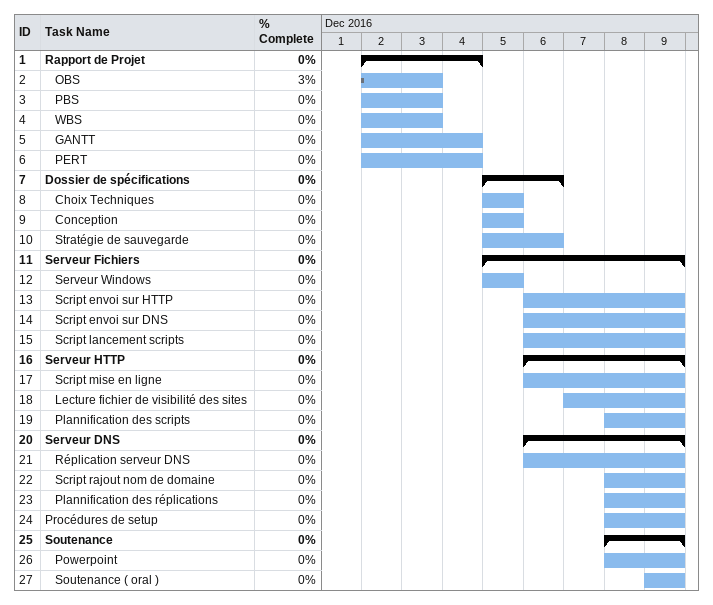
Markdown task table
| ID | Level | Task | Start | Finish | % complete |
|---|---|---|---|---|---|
| 1 | 1 | **Rapport de Projet** | 2016-12-02 | 2016-12-04 | 0 |
| 2 | 2 | OBS | 2016-12-02 | 2016-12-03 | 3 |
| 3 | 2 | PBS | 2016-12-02 | 2016-12-03 | 0 |
| 4 | 2 | WBS | 2016-12-02 | 2016-12-03 | 0 |
| 5 | 2 | GANTT | 2016-12-02 | 2016-12-04 | 0 |
| 6 | 2 | PERT | 2016-12-02 | 2016-12-04 | 0 |
| 7 | 1 | **Dossier de spécifications** | 2016-12-05 | 2016-12-06 | 0 |
| 8 | 2 | Choix Techniques | 2016-12-05 | 2016-12-05 | 0 |
| 9 | 2 | Conception | 2016-12-05 | 2016-12-05 | 0 |
| 10 | 2 | Stratégie de sauvegarde | 2016-12-05 | 2016-12-06 | 0 |
| 11 | 1 | **Serveur Fichiers** | 2016-12-05 | 2016-12-09 | 0 |
| 12 | 2 | Serveur Windows | 2016-12-05 | 2016-12-05 | 0 |
| 13 | 2 | Script envoi sur HTTP | 2016-12-06 | 2016-12-09 | 0 |
| 14 | 2 | Script envoi sur DNS | 2016-12-06 | 2016-12-09 | 0 |
| 15 | 2 | Script lancement scripts | 2016-12-06 | 2016-12-09 | 0 |
| 16 | 1 | **Serveur HTTP** | 2016-12-06 | 2016-12-09 | 0 |
| 17 | 2 | Script mise en ligne | 2016-12-06 | 2016-12-09 | 0 |
| 18 | 2 | Lecture fichier de visibilité des sites | 2016-12-07 | 2016-12-09 | 0 |
| 19 | 2 | Plannification des scripts | 2016-12-08 | 2016-12-09 | 0 |
| 20 | 1 | **Serveur DNS** | 2016-12-06 | 2016-12-09 | 0 |
| 21 | 2 | Réplication serveur DNS | 2016-12-06 | 2016-12-09 | 0 |
| 22 | 2 | Script rajout nom de domaine | 2016-12-08 | 2016-12-09 | 0 |
| 23 | 2 | Plannification des réplications | 2016-12-08 | 2016-12-09 | 0 |
| 24 | 1 | Procédures de setup | 2016-12-08 | 2016-12-09 | 0 |
| 25 | 1 | **Soutenance** | 2016-12-08 | 2016-12-09 | 0 |
| 26 | 2 | Powerpoint | 2016-12-08 | 2016-12-09 | 0 |
| 27 | 2 | Soutenance ( oral ) | 2016-12-09 | 2016-12-09 | 0 |
